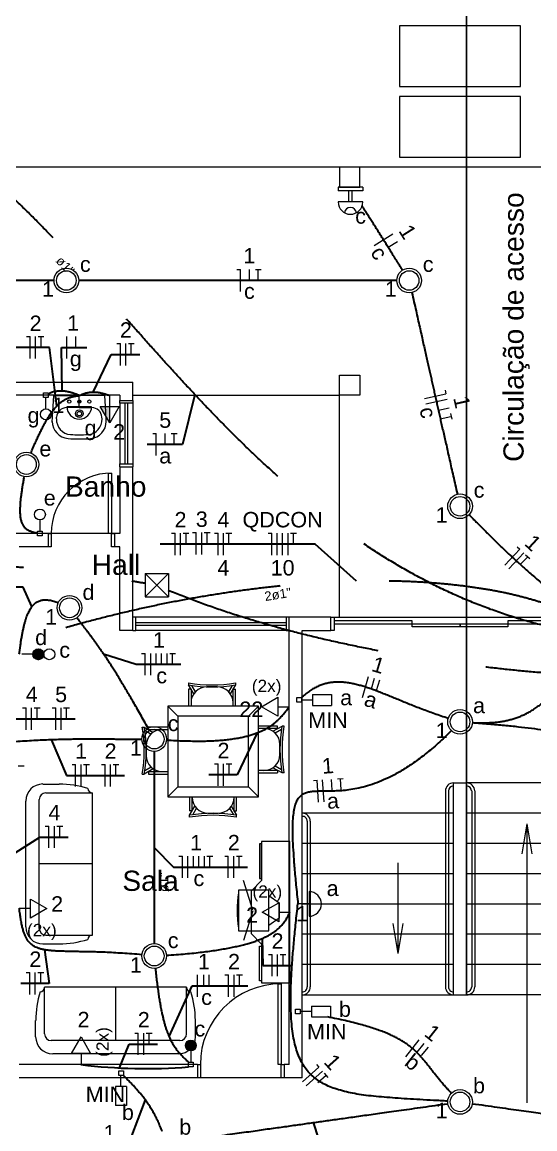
# Model space of a CAD drawing. Header units: inches. Extents: x 82 to 150, y -19 to 82.
# Drawn here: x 97.55 to 103.42, y 9.87 to 22.52 of the extents above; entities that cross this region are included whole.
import ezdxf
from ezdxf.enums import TextEntityAlignment as Align

# ---------------------------------------------------------------- set-up
doc = ezdxf.new("R2010")
doc.units = ezdxf.units.IN
doc.header["$MEASUREMENT"] = 0
doc.linetypes.add('HIDDEN', pattern=[0.375, 0.25, -0.125])
for name, color, linetype, lineweight in [('BASE', 7, 'Continuous', 5), ('EL-Condutos', 8, 'Continuous', 30), ('EL-Fios', 1, 'Continuous', 20), ('EL-Textos fios', 7, 'Continuous', 30), ('EL-Textos pontos', 5, 'Continuous', 30), ('MOVEIS', 253, 'Continuous', 20), ('P-SIMBOL', 5, 'Continuous', 20), ('TEXTO', 7, 'Continuous', 20)]:
    doc.layers.add(name, color=color, linetype=linetype, lineweight=lineweight)
doc.styles.add('Arial', font='arial.ttf')

msp = doc.modelspace()

# ---------------------------------------------------------------- hatches: boundary and pattern name
at = {"layer": 'P-SIMBOL', "linetype": 'Continuous'}
for points in [[(98.556, 18.124), (98.556, 17.936), (98.448, 18.124)], [(99.422, 10.82), (99.484, 10.82), (99.484, 10.882), (99.475, 10.882), (99.458, 10.876), (99.447, 10.87), (99.439, 10.863), (99.431, 10.853), (99.425, 10.84), (99.422, 10.827), (99.422, 10.82)], [(99.547, 10.82), (99.484, 10.82), (99.484, 10.882), (99.494, 10.882), (99.511, 10.876), (99.521, 10.87), (99.529, 10.863), (99.537, 10.853), (99.544, 10.84), (99.546, 10.827), (99.546, 10.82)], [(99.422, 10.82), (99.484, 10.82), (99.484, 10.757), (99.475, 10.758), (99.458, 10.763), (99.447, 10.769), (99.439, 10.776), (99.431, 10.787), (99.425, 10.8), (99.422, 10.813), (99.422, 10.82)], [(99.547, 10.82), (99.484, 10.82), (99.484, 10.757), (99.494, 10.758), (99.511, 10.763), (99.521, 10.769), (99.529, 10.776), (99.537, 10.787), (99.544, 10.8), (99.546, 10.813), (99.546, 10.82)]]:
    msp.add_hatch(color=256, dxfattribs=at).paths.add_polyline_path(points)

# ---------------------------------------------------------------- linework, layer by layer
at = {"layer": 'BASE'}
for p, q in [((102.639, 49.97), (102.639, 11.398)), ((102.639, 11.398), (102.639, 49.97)), ((103.943, 20.86), (92.255, 20.86)), ((92.255, 18.402), (98.82, 18.402)), ((98.82, 18.194), (98.82, 18.402)), ((98.67, 18.252), (96.536, 18.252)), ((98.67, 18.252), (98.67, 18.194)), ((98.82, 18.252), (101.185, 18.252)), ((101.185, 15.714), (101.185, 18.252)), ((98.67, 18.194), (98.82, 18.194)), ((98.67, 17.433), (98.67, 16.671)), ((98.67, 17.433), (98.82, 17.433)), ((98.82, 15.714), (98.82, 17.433)), ((97.851, 16.671), (96.536, 16.671)), ((97.851, 16.671), (97.851, 16.521)), ((98.67, 16.671), (97.851, 16.671)), ((98.67, 16.671), (98.612, 16.671)), ((98.612, 16.671), (98.612, 16.521)), ((97.851, 16.521), (97.522, 16.521)), ((98.67, 16.521), (98.612, 16.521)), ((98.67, 15.564), (98.67, 16.521)), ((98.82, 15.564), (98.82, 15.714)), ((100.609, 15.564), (100.609, 15.714)), ((101.087, 15.714), (100.609, 15.714)), ((101.087, 15.564), (101.087, 15.714)), ((101.087, 15.714), (103.695, 15.714)), ((98.82, 15.564), (98.67, 15.564)), ((100.609, 10.602), (100.609, 15.564)), ((100.759, 10.452), (100.759, 15.564)), ((100.759, 15.564), (101.087, 15.564)), ((102.489, 11.398), (102.489, 13.821)), ((102.489, 13.821), (102.639, 13.821)), ((102.639, 11.398), (102.639, 13.821)), ((104.37, 13.821), (102.639, 13.821)), ((102.397, 13.729), (102.397, 11.49)), ((102.432, 13.729), (102.432, 11.489)), ((102.697, 13.729), (102.697, 11.489)), ((102.732, 13.729), (102.732, 11.49)), ((102.489, 13.475), (100.759, 13.475)), ((104.37, 13.475), (102.639, 13.475)), ((100.816, 13.383), (100.816, 11.489)), ((100.851, 13.383), (100.851, 11.49)), ((103.327, 13.352), (103.27, 13.011)), ((103.327, 13.352), (103.385, 13.011)), ((103.327, 13.352), (103.327, 10.164)), ((102.489, 13.129), (100.759, 13.129)), ((104.37, 13.129), (102.639, 13.129)), ((101.856, 11.873), (101.856, 12.907)), ((102.489, 12.783), (100.759, 12.783)), ((104.37, 12.783), (102.639, 12.783)), ((102.489, 12.437), (100.759, 12.437)), ((104.37, 12.437), (102.639, 12.437)), ((101.856, 11.873), (101.798, 12.214)), ((101.856, 11.873), (101.914, 12.214)), ((102.489, 12.091), (100.759, 12.091)), ((104.37, 12.091), (102.639, 12.091)), ((102.489, 11.744), (100.759, 11.744)), ((104.37, 11.744), (102.639, 11.744)), ((100.759, 11.398), (102.489, 11.398)), ((102.489, 11.398), (102.639, 11.398)), ((104.37, 11.398), (102.639, 11.398)), ((99.559, 10.602), (97.522, 10.602)), ((99.559, 10.602), (99.559, 10.452)), ((100.609, 10.602), (100.551, 10.602)), ((100.551, 10.602), (100.551, 10.452)), ((99.559, 10.452), (97.522, 10.452)), ((100.551, 10.452), (99.559, 10.452)), ((100.759, 10.452), (100.551, 10.452))]:
    msp.add_line(p, q, dxfattribs=at)
at = {"layer": 'BASE', "linetype": 'Continuous'}
for p, q in [((98.67, 18.16), (98.67, 17.467)), ((98.82, 18.16), (98.82, 17.467)), ((100.574, 15.714), (98.855, 15.714)), ((100.574, 15.564), (98.855, 15.564))]:
    msp.add_line(p, q, dxfattribs=at)
at = {"layer": 'BASE'}
for points in [[(101.872, 21.783), (103.256, 21.783), (103.256, 22.475), (101.872, 22.475), (101.872, 21.783)], [(101.872, 20.975), (103.256, 20.975), (103.256, 21.667), (101.872, 21.667), (101.872, 20.975)], [(101.185, 20.86), (101.185, 20.629), (101.416, 20.629), (101.416, 20.86), (101.185, 20.86), (101.185, 20.86)], [(101.185, 18.252), (101.185, 18.483), (101.416, 18.483), (101.416, 18.252), (101.185, 18.252), (101.185, 18.252)]]:
    msp.add_lwpolyline(points, close=True, dxfattribs=at)
at = {"layer": 'BASE', "linetype": 'Continuous'}
for points in [[(98.82, 18.194), (98.82, 18.16), (98.67, 18.16), (98.67, 18.194)], [(98.67, 17.433), (98.67, 17.467), (98.82, 17.467), (98.82, 17.433)], [(97.851, 16.671), (97.886, 16.671), (97.886, 16.521), (97.851, 16.521)], [(98.612, 16.521), (98.578, 16.521), (98.578, 16.671), (98.612, 16.671)], [(98.82, 15.564), (98.855, 15.564), (98.855, 15.714), (98.82, 15.714)], [(100.609, 15.714), (100.574, 15.714), (100.574, 15.564), (100.609, 15.564)], [(101.087, 15.714), (101.122, 15.714), (101.122, 15.564), (101.087, 15.564)], [(99.559, 10.602), (99.593, 10.602), (99.593, 10.452), (99.559, 10.452)], [(100.551, 10.452), (100.516, 10.452), (100.516, 10.602), (100.551, 10.602)]]:
    msp.add_lwpolyline(points, dxfattribs=at)
for points in [[(98.728, 18.16), (98.728, 17.467), (98.762, 17.467), (98.762, 18.16), (98.728, 18.16), (98.728, 18.16)], [(98.578, 16.671), (98.543, 16.671), (98.543, 17.363), (98.578, 17.363), (98.578, 16.671), (98.578, 16.671)], [(100.574, 15.621), (98.855, 15.621), (98.855, 15.656), (100.574, 15.656), (100.574, 15.621), (100.574, 15.621)], [(101.122, 15.639), (102.016, 15.639), (102.016, 15.673), (101.122, 15.673), (101.122, 15.639), (101.122, 15.639)], [(102.016, 15.639), (102.564, 15.639), (102.564, 15.604), (102.016, 15.604), (102.016, 15.639), (102.016, 15.639)], [(102.564, 15.639), (103.112, 15.639), (103.112, 15.604), (102.564, 15.604), (102.564, 15.639), (102.564, 15.639)], [(103.112, 15.639), (103.66, 15.639), (103.66, 15.673), (103.112, 15.673), (103.112, 15.639), (103.112, 15.639)], [(100.516, 10.602), (100.482, 10.602), (100.482, 11.525), (100.516, 11.525), (100.516, 10.602), (100.516, 10.602)]]:
    msp.add_lwpolyline(points, close=True, dxfattribs=at)
for centre, radius in [((98.578, 16.671), 0.692), ((100.516, 10.602), 0.923)]:
    msp.add_arc(centre, radius, 90, 180, dxfattribs=at)
at = {"layer": 'BASE'}
for centre, radius, start, end in [((102.489, 13.729), 0.0923, 90, 180), ((102.639, 13.729), 0.0923, 0, 90), ((102.489, 13.729), 0.0577, 90, 180), ((102.639, 13.729), 0.0577, 0, 90), ((100.759, 13.383), 0.0921, 359.869, 90.1311), ((100.759, 13.383), 0.0572, 359.531, 90.4691), ((100.759, 11.49), 0.092, 269.81, 0.1895), ((100.759, 11.49), 0.0571, 269.417, 0.5833), ((102.489, 11.49), 0.092, 179.81, 270.19), ((102.489, 11.49), 0.0571, 179.417, 270.583), ((102.64, 11.49), 0.092, 269.81, 0.1895), ((102.64, 11.49), 0.0571, 269.417, 0.5833)]:
    msp.add_arc(centre, radius, start, end, dxfattribs=at)
at = {"layer": 'EL-Condutos', "linetype": 'Continuous'}
msp.add_arc((98.971, 16.547), 5.991, 262.8714, 274.6585, dxfattribs=at)
at = {"layer": 'EL-Condutos', "linetype": 'HIDDEN', "ltscale": 10}
for points in [[(103.743, 15.569), (103.384, 15.655), (103.039, 15.761), (102.706, 15.885), (102.385, 16.026), (102.075, 16.183), (101.776, 16.354), (101.488, 16.537), (101.209, 16.733), (100.939, 16.938), (100.678, 17.153), (100.425, 17.375), (100.179, 17.603), (99.94, 17.836), (99.708, 18.073), (99.481, 18.313), (99.26, 18.553), (99.043, 18.793), (98.831, 19.031), (98.622, 19.266), (98.416, 19.497), (98.213, 19.723), (98.012, 19.941), (97.812, 20.151), (97.613, 20.352), (97.414, 20.541), (97.216, 20.718), (97.016, 20.882), (96.815, 21.031), (96.612, 21.163), (96.407, 21.278)], [(91.959, 14.998), (91.964, 15.184), (92.005, 15.354), (92.08, 15.508), (92.187, 15.648), (92.325, 15.773), (92.489, 15.884), (92.68, 15.983), (92.893, 16.069), (93.127, 16.143), (93.38, 16.207), (93.65, 16.26), (93.934, 16.302), (94.23, 16.336), (94.536, 16.361), (94.849, 16.378), (95.168, 16.388), (95.49, 16.391), (95.813, 16.388), (96.135, 16.379), (96.454, 16.366), (96.767, 16.348), (97.072, 16.327), (97.367, 16.303), (97.649, 16.277), (97.917, 16.248), (98.169, 16.219), (98.401, 16.19), (98.612, 16.16), (98.8, 16.132), (98.962, 16.105)], [(104.153, 15.564), (104.046, 15.637), (103.926, 15.705), (103.794, 15.769), (103.65, 15.828), (103.494, 15.883), (103.327, 15.932), (103.149, 15.977), (102.961, 16.016), (102.763, 16.049), (102.555, 16.077), (102.337, 16.099), (102.111, 16.116), (101.876, 16.126), (101.632, 16.13), (101.381, 16.127), (101.122, 16.118), (100.855, 16.102), (100.582, 16.08), (100.303, 16.05), (100.017, 16.013), (99.725, 15.969), (99.428, 15.918), (99.126, 15.859), (98.82, 15.792), (98.509, 15.717), (98.194, 15.634), (97.875, 15.542), (97.553, 15.443), (97.228, 15.334), (96.901, 15.217)], [(99.225, 16.026), (99.542, 15.902), (99.864, 15.788), (100.192, 15.684), (100.525, 15.588), (100.861, 15.501), (101.2, 15.423), (101.542, 15.352), (101.884, 15.289), (102.228, 15.233), (102.57, 15.184), (102.912, 15.142), (103.251, 15.106), (103.588, 15.077), (103.921, 15.053), (104.249, 15.034), (104.571, 15.02), (104.888, 15.011), (105.197, 15.007), (105.498, 15.006), (105.791, 15.01), (106.074, 15.016), (106.346, 15.026), (106.607, 15.038), (106.856, 15.053), (107.092, 15.07), (107.314, 15.089), (107.522, 15.11), (107.713, 15.131), (107.889, 15.153), (108.047, 15.176)]]:
    msp.add_spline(points, degree=3, dxfattribs=at)
at = {"layer": 'EL-Condutos', "linetype": 'Continuous'}
for points in [[(101.906, 19.683), (101.885, 19.717), (101.865, 19.749), (101.845, 19.78), (101.827, 19.809), (101.809, 19.837), (101.792, 19.864), (101.776, 19.889), (101.761, 19.914), (101.746, 19.938), (101.731, 19.96), (101.717, 19.983), (101.704, 20.004), (101.69, 20.025), (101.677, 20.046), (101.664, 20.067), (101.651, 20.087), (101.638, 20.108), (101.626, 20.128), (101.613, 20.149), (101.599, 20.169), (101.586, 20.191), (101.572, 20.212), (101.558, 20.235), (101.544, 20.258), (101.529, 20.282), (101.513, 20.306), (101.497, 20.332), (101.48, 20.359), (101.462, 20.387), (101.444, 20.416)], [(97.919, 19.564), (97.747, 19.564), (97.586, 19.564), (97.434, 19.564), (97.291, 19.564), (97.156, 19.564), (97.029, 19.564), (96.909, 19.564), (96.794, 19.564), (96.685, 19.564), (96.581, 19.564), (96.48, 19.564), (96.382, 19.564), (96.286, 19.564), (96.192, 19.564), (96.099, 19.564), (96.005, 19.564), (95.911, 19.564), (95.816, 19.564), (95.718, 19.564), (95.617, 19.564), (95.512, 19.564), (95.403, 19.564), (95.289, 19.564), (95.168, 19.564), (95.041, 19.564), (94.906, 19.564), (94.764, 19.564), (94.612, 19.564), (94.45, 19.564), (94.278, 19.564)], [(101.841, 19.564), (101.669, 19.564), (101.508, 19.564), (101.356, 19.564), (101.213, 19.564), (101.078, 19.564), (100.951, 19.564), (100.831, 19.564), (100.716, 19.564), (100.607, 19.564), (100.503, 19.564), (100.402, 19.564), (100.304, 19.564), (100.208, 19.564), (100.114, 19.564), (100.021, 19.564), (99.927, 19.564), (99.833, 19.564), (99.738, 19.564), (99.64, 19.564), (99.539, 19.564), (99.434, 19.564), (99.325, 19.564), (99.211, 19.564), (99.09, 19.564), (98.963, 19.564), (98.829, 19.564), (98.686, 19.564), (98.534, 19.564), (98.372, 19.564), (98.2, 19.564)], [(102.013, 19.427), (102.037, 19.319), (102.06, 19.218), (102.081, 19.122), (102.102, 19.032), (102.121, 18.947), (102.139, 18.867), (102.156, 18.79), (102.173, 18.718), (102.188, 18.648), (102.203, 18.582), (102.218, 18.517), (102.232, 18.455), (102.246, 18.393), (102.259, 18.333), (102.273, 18.273), (102.286, 18.213), (102.3, 18.153), (102.314, 18.092), (102.328, 18.029), (102.342, 17.965), (102.357, 17.898), (102.373, 17.829), (102.39, 17.756), (102.407, 17.68), (102.425, 17.599), (102.444, 17.514), (102.464, 17.424), (102.486, 17.329), (102.509, 17.227), (102.533, 17.12)], [(97.655, 17.593), (97.678, 17.648), (97.701, 17.701), (97.723, 17.75), (97.745, 17.796), (97.765, 17.839), (97.786, 17.88), (97.806, 17.917), (97.825, 17.952), (97.844, 17.984), (97.863, 18.014), (97.881, 18.041), (97.899, 18.066), (97.917, 18.089), (97.934, 18.11), (97.951, 18.128), (97.968, 18.145), (97.985, 18.161), (98.002, 18.174), (98.019, 18.187), (98.036, 18.197), (98.052, 18.207), (98.069, 18.215), (98.086, 18.222), (98.103, 18.228), (98.12, 18.233), (98.137, 18.238), (98.154, 18.241), (98.172, 18.245), (98.19, 18.247), (98.208, 18.25)], [(98.208, 18.25), (98.194, 18.255), (98.18, 18.261), (98.166, 18.266), (98.153, 18.27), (98.14, 18.275), (98.127, 18.279), (98.114, 18.282), (98.101, 18.286), (98.088, 18.289), (98.076, 18.292), (98.064, 18.294), (98.052, 18.296), (98.04, 18.298), (98.028, 18.299), (98.016, 18.3), (98.005, 18.3), (97.993, 18.3), (97.982, 18.3), (97.971, 18.3), (97.96, 18.299), (97.949, 18.297), (97.938, 18.295), (97.927, 18.293), (97.916, 18.291), (97.905, 18.288), (97.895, 18.284), (97.884, 18.281), (97.874, 18.276), (97.863, 18.272), (97.853, 18.267)], [(98.208, 18.25), (98.219, 18.255), (98.231, 18.259), (98.242, 18.264), (98.253, 18.268), (98.263, 18.271), (98.274, 18.275), (98.284, 18.278), (98.295, 18.28), (98.305, 18.283), (98.315, 18.284), (98.325, 18.286), (98.335, 18.287), (98.345, 18.288), (98.356, 18.289), (98.366, 18.289), (98.377, 18.289), (98.387, 18.289), (98.398, 18.288), (98.409, 18.287), (98.421, 18.286), (98.432, 18.284), (98.444, 18.282), (98.457, 18.279), (98.47, 18.276), (98.483, 18.273), (98.497, 18.27), (98.511, 18.266), (98.525, 18.261), (98.54, 18.257), (98.556, 18.252)], [(97.576, 17.322), (97.567, 17.269), (97.558, 17.219), (97.551, 17.172), (97.545, 17.127), (97.539, 17.086), (97.535, 17.048), (97.532, 17.012), (97.53, 16.979), (97.529, 16.948), (97.529, 16.919), (97.53, 16.893), (97.532, 16.869), (97.535, 16.847), (97.54, 16.827), (97.545, 16.809), (97.551, 16.792), (97.558, 16.777), (97.565, 16.763), (97.574, 16.751), (97.584, 16.74), (97.595, 16.73), (97.606, 16.722), (97.619, 16.714), (97.632, 16.707), (97.647, 16.701), (97.662, 16.695), (97.678, 16.69), (97.695, 16.685), (97.713, 16.681), (97.731, 16.677)], [(102.666, 16.886), (102.705, 16.848), (102.741, 16.812), (102.775, 16.778), (102.808, 16.746), (102.839, 16.715), (102.868, 16.685), (102.897, 16.657), (102.926, 16.628), (102.954, 16.6), (102.982, 16.572), (103.011, 16.543), (103.041, 16.514), (103.073, 16.484), (103.106, 16.452), (103.141, 16.42), (103.179, 16.385), (103.219, 16.349), (103.262, 16.31), (103.309, 16.268), (103.359, 16.224), (103.414, 16.177), (103.473, 16.126), (103.538, 16.072), (103.607, 16.013), (103.682, 15.951), (103.763, 15.883), (103.85, 15.811), (103.944, 15.734), (104.045, 15.652), (104.153, 15.564)], [(97.522, 15.292), (97.529, 15.348), (97.536, 15.4), (97.543, 15.449), (97.551, 15.496), (97.559, 15.539), (97.568, 15.581), (97.577, 15.619), (97.586, 15.655), (97.596, 15.688), (97.606, 15.719), (97.617, 15.748), (97.629, 15.774), (97.641, 15.797), (97.654, 15.819), (97.667, 15.838), (97.682, 15.854), (97.696, 15.869), (97.712, 15.882), (97.728, 15.892), (97.746, 15.9), (97.764, 15.907), (97.782, 15.911), (97.802, 15.914), (97.823, 15.914), (97.844, 15.913), (97.867, 15.91), (97.89, 15.906), (97.915, 15.899), (97.941, 15.891), (97.967, 15.882)], [(98.997, 14.446), (98.951, 14.528), (98.907, 14.605), (98.865, 14.678), (98.825, 14.747), (98.787, 14.812), (98.751, 14.873), (98.716, 14.932), (98.683, 14.986), (98.651, 15.038), (98.621, 15.087), (98.592, 15.133), (98.564, 15.177), (98.538, 15.218), (98.512, 15.257), (98.488, 15.293), (98.464, 15.328), (98.441, 15.361), (98.419, 15.393), (98.398, 15.423), (98.377, 15.452), (98.357, 15.48), (98.337, 15.506), (98.317, 15.533), (98.298, 15.558), (98.278, 15.584), (98.259, 15.609), (98.24, 15.634), (98.22, 15.659), (98.201, 15.684), (98.181, 15.71)], [(102.706, 14.51), (102.765, 14.508), (102.822, 14.508), (102.877, 14.509), (102.93, 14.512), (102.981, 14.516), (103.031, 14.523), (103.079, 14.531), (103.126, 14.542), (103.172, 14.554), (103.217, 14.569), (103.261, 14.586), (103.304, 14.605), (103.347, 14.627), (103.389, 14.651), (103.43, 14.679), (103.472, 14.708), (103.513, 14.741), (103.554, 14.776), (103.595, 14.815), (103.636, 14.857), (103.678, 14.902), (103.72, 14.95), (103.763, 15.001), (103.806, 15.056), (103.851, 15.114), (103.896, 15.177), (103.942, 15.242), (103.99, 15.312), (104.039, 15.385), (104.089, 15.463)], [(102.428, 14.559), (102.349, 14.585), (102.272, 14.611), (102.198, 14.638), (102.126, 14.665), (102.055, 14.692), (101.987, 14.719), (101.921, 14.746), (101.857, 14.773), (101.795, 14.798), (101.734, 14.823), (101.675, 14.847), (101.617, 14.869), (101.561, 14.89), (101.506, 14.909), (101.453, 14.926), (101.401, 14.94), (101.349, 14.953), (101.299, 14.962), (101.25, 14.969), (101.202, 14.973), (101.154, 14.973), (101.107, 14.97), (101.061, 14.964), (101.016, 14.953), (100.97, 14.938), (100.925, 14.919), (100.881, 14.895), (100.836, 14.866), (100.792, 14.833), (100.748, 14.794)], [(99.208, 14.312), (99.311, 14.306), (99.409, 14.302), (99.502, 14.3), (99.589, 14.299), (99.671, 14.301), (99.748, 14.304), (99.82, 14.309), (99.888, 14.315), (99.951, 14.323), (100.01, 14.332), (100.065, 14.342), (100.116, 14.354), (100.164, 14.367), (100.208, 14.381), (100.249, 14.396), (100.287, 14.412), (100.322, 14.429), (100.355, 14.446), (100.385, 14.465), (100.413, 14.484), (100.438, 14.503), (100.462, 14.523), (100.484, 14.544), (100.505, 14.565), (100.524, 14.586), (100.543, 14.607), (100.56, 14.628), (100.577, 14.65), (100.593, 14.671), (100.609, 14.692)], [(102.702, 14.51), (102.892, 14.495), (103.069, 14.48), (103.231, 14.464), (103.381, 14.446), (103.519, 14.427), (103.644, 14.406), (103.759, 14.383), (103.862, 14.358), (103.955, 14.33), (104.038, 14.3), (104.112, 14.266), (104.176, 14.229), (104.233, 14.189), (104.282, 14.145), (104.323, 14.097), (104.358, 14.045), (104.386, 13.988), (104.409, 13.926), (104.427, 13.86), (104.439, 13.788), (104.448, 13.711), (104.453, 13.629), (104.454, 13.54), (104.453, 13.445), (104.45, 13.344), (104.445, 13.236), (104.439, 13.121), (104.433, 12.999), (104.426, 12.87), (104.419, 12.733)], [(95.909, 14.125), (96.08, 14.149), (96.245, 14.171), (96.403, 14.191), (96.554, 14.209), (96.699, 14.226), (96.839, 14.241), (96.972, 14.255), (97.1, 14.267), (97.223, 14.277), (97.34, 14.286), (97.453, 14.294), (97.56, 14.301), (97.663, 14.307), (97.762, 14.312), (97.857, 14.316), (97.948, 14.319), (98.035, 14.321), (98.118, 14.323), (98.199, 14.324), (98.276, 14.325), (98.35, 14.325), (98.422, 14.325), (98.491, 14.324), (98.558, 14.324), (98.623, 14.323), (98.686, 14.322), (98.747, 14.322), (98.807, 14.321), (98.866, 14.321), (98.923, 14.321)], [(102.463, 14.416), (102.313, 14.274), (102.17, 14.153), (102.033, 14.051), (101.904, 13.967), (101.782, 13.899), (101.666, 13.846), (101.557, 13.804), (101.455, 13.774), (101.359, 13.753), (101.27, 13.739), (101.187, 13.731), (101.11, 13.728), (101.039, 13.727), (100.975, 13.726), (100.917, 13.724), (100.864, 13.72), (100.818, 13.712), (100.777, 13.697), (100.742, 13.675), (100.712, 13.643), (100.688, 13.601), (100.67, 13.545), (100.657, 13.475), (100.649, 13.389), (100.646, 13.285), (100.649, 13.162), (100.657, 13.017), (100.669, 12.849), (100.687, 12.657), (100.709, 12.438)], [(99.065, 14.18), (99.065, 14.078), (99.065, 13.982), (99.065, 13.891), (99.065, 13.806), (99.065, 13.725), (99.065, 13.649), (99.065, 13.576), (99.065, 13.507), (99.065, 13.441), (99.065, 13.377), (99.065, 13.316), (99.065, 13.256), (99.065, 13.198), (99.065, 13.14), (99.065, 13.083), (99.065, 13.026), (99.065, 12.968), (99.065, 12.91), (99.065, 12.85), (99.065, 12.789), (99.065, 12.725), (99.065, 12.659), (99.065, 12.59), (99.065, 12.517), (99.065, 12.441), (99.065, 12.36), (99.065, 12.275), (99.065, 12.184), (99.065, 12.088), (99.065, 11.986)], [(102.423, 10.184), (102.259, 10.193), (102.105, 10.201), (101.96, 10.21), (101.823, 10.219), (101.695, 10.229), (101.575, 10.24), (101.463, 10.254), (101.359, 10.27), (101.263, 10.29), (101.174, 10.314), (101.093, 10.341), (101.019, 10.374), (100.952, 10.412), (100.892, 10.457), (100.839, 10.507), (100.792, 10.565), (100.751, 10.631), (100.717, 10.705), (100.688, 10.788), (100.665, 10.88), (100.648, 10.982), (100.636, 11.094), (100.629, 11.218), (100.627, 11.353), (100.629, 11.5), (100.637, 11.66), (100.649, 11.833), (100.665, 12.02), (100.685, 12.222), (100.709, 12.438)], [(98.925, 11.857), (98.81, 11.867), (98.701, 11.874), (98.599, 11.88), (98.503, 11.885), (98.414, 11.888), (98.33, 11.891), (98.252, 11.892), (98.18, 11.893), (98.113, 11.895), (98.05, 11.896), (97.993, 11.898), (97.94, 11.9), (97.892, 11.903), (97.848, 11.908), (97.807, 11.914), (97.77, 11.922), (97.737, 11.933), (97.707, 11.945), (97.681, 11.961), (97.656, 11.979), (97.635, 12), (97.616, 12.025), (97.599, 12.054), (97.584, 12.087), (97.571, 12.124), (97.559, 12.166), (97.548, 12.212), (97.539, 12.264), (97.53, 12.322), (97.522, 12.385)], [(99.205, 11.851), (99.316, 11.859), (99.421, 11.868), (99.52, 11.877), (99.613, 11.888), (99.7, 11.899), (99.781, 11.91), (99.858, 11.923), (99.929, 11.936), (99.995, 11.95), (100.057, 11.964), (100.114, 11.979), (100.167, 11.994), (100.216, 12.01), (100.26, 12.027), (100.302, 12.044), (100.339, 12.061), (100.374, 12.079), (100.405, 12.098), (100.434, 12.117), (100.46, 12.136), (100.483, 12.155), (100.504, 12.175), (100.524, 12.195), (100.541, 12.216), (100.556, 12.236), (100.571, 12.257), (100.584, 12.278), (100.596, 12.3), (100.607, 12.321), (100.617, 12.343)], [(99.079, 11.701), (99.087, 11.624), (99.095, 11.551), (99.104, 11.483), (99.113, 11.419), (99.122, 11.358), (99.132, 11.302), (99.141, 11.249), (99.151, 11.199), (99.162, 11.153), (99.172, 11.109), (99.183, 11.069), (99.194, 11.031), (99.206, 10.996), (99.218, 10.964), (99.23, 10.933), (99.243, 10.905), (99.255, 10.878), (99.269, 10.854), (99.282, 10.831), (99.296, 10.809), (99.311, 10.788), (99.325, 10.768), (99.34, 10.75), (99.356, 10.732), (99.372, 10.714), (99.388, 10.697), (99.405, 10.68), (99.422, 10.663), (99.44, 10.646), (99.458, 10.628)], [(102.464, 10.275), (102.423, 10.319), (102.385, 10.361), (102.35, 10.402), (102.317, 10.442), (102.287, 10.48), (102.258, 10.517), (102.23, 10.552), (102.203, 10.587), (102.176, 10.62), (102.15, 10.652), (102.123, 10.683), (102.096, 10.713), (102.068, 10.742), (102.038, 10.77), (102.006, 10.797), (101.972, 10.824), (101.935, 10.85), (101.896, 10.875), (101.853, 10.9), (101.806, 10.924), (101.755, 10.947), (101.7, 10.971), (101.64, 10.993), (101.574, 11.016), (101.503, 11.038), (101.425, 11.06), (101.342, 11.082), (101.251, 11.104), (101.153, 11.125), (101.047, 11.147)], [(99.157, 9.836), (99.145, 9.866), (99.133, 9.895), (99.121, 9.923), (99.109, 9.95), (99.097, 9.976), (99.084, 10.002), (99.071, 10.026), (99.058, 10.05), (99.045, 10.074), (99.031, 10.096), (99.017, 10.119), (99.003, 10.14), (98.989, 10.161), (98.975, 10.182), (98.96, 10.202), (98.945, 10.222), (98.93, 10.241), (98.915, 10.26), (98.899, 10.279), (98.883, 10.297), (98.867, 10.316), (98.851, 10.334), (98.835, 10.352), (98.818, 10.37), (98.801, 10.388), (98.783, 10.406), (98.766, 10.424), (98.748, 10.442), (98.73, 10.46), (98.712, 10.478)], [(99.344, 9.722), (99.489, 9.743), (99.625, 9.762), (99.753, 9.78), (99.874, 9.797), (99.988, 9.813), (100.095, 9.828), (100.197, 9.842), (100.294, 9.856), (100.386, 9.869), (100.475, 9.881), (100.56, 9.893), (100.643, 9.905), (100.724, 9.916), (100.804, 9.928), (100.884, 9.939), (100.963, 9.95), (101.043, 9.961), (101.124, 9.973), (101.207, 9.984), (101.292, 9.996), (101.381, 10.009), (101.474, 10.022), (101.57, 10.035), (101.672, 10.05), (101.779, 10.065), (101.893, 10.081), (102.014, 10.098), (102.142, 10.116), (102.278, 10.135), (102.423, 10.155)], [(102.706, 10.155), (102.851, 10.135), (102.987, 10.116), (103.115, 10.098), (103.235, 10.081), (103.349, 10.065), (103.456, 10.05), (103.558, 10.035), (103.655, 10.022), (103.747, 10.009), (103.836, 9.996), (103.921, 9.984), (104.005, 9.973), (104.086, 9.961), (104.166, 9.95), (104.245, 9.939), (104.324, 9.928), (104.404, 9.916), (104.485, 9.905), (104.568, 9.893), (104.654, 9.881), (104.742, 9.869), (104.835, 9.856), (104.932, 9.842), (105.033, 9.828), (105.141, 9.813), (105.254, 9.797), (105.375, 9.78), (105.503, 9.762), (105.639, 9.743), (105.784, 9.722)]]:
    msp.add_spline(points, degree=3, dxfattribs=at)
at = {"layer": 'EL-Fios', "color": 5}
for p, q in [((101.582, 19.963), (101.793, 20.096)), ((101.742, 19.944), (101.848, 20.01)), ((100.01, 19.689), (100.052, 19.689)), ((100.052, 19.439), (100.052, 19.689)), ((100.154, 19.564), (100.154, 19.689)), ((100.222, 19.689), (100.289, 19.689)), ((100.256, 19.564), (100.256, 19.689)), ((97.604, 18.922), (97.646, 18.922)), ((97.646, 18.672), (97.646, 18.922)), ((97.708, 18.672), (97.708, 18.922)), ((97.737, 18.922), (97.804, 18.922)), ((97.771, 18.797), (97.771, 18.922)), ((98.066, 18.674), (98.066, 18.924)), ((98.168, 18.799), (98.168, 18.924)), ((98.637, 18.844), (98.678, 18.844)), ((98.678, 18.594), (98.678, 18.844)), ((98.741, 18.594), (98.741, 18.844)), ((98.77, 18.844), (98.837, 18.844)), ((98.803, 18.719), (98.803, 18.844)), ((102.158, 18.215), (102.402, 18.27)), ((102.392, 18.311), (102.402, 18.27)), ((102.172, 18.154), (102.415, 18.209)), ((102.316, 18.082), (102.438, 18.11)), ((102.338, 17.983), (102.46, 18.011)), ((102.453, 18.043), (102.468, 17.978)), ((99.048, 17.815), (99.089, 17.815)), ((99.089, 17.565), (99.089, 17.815)), ((99.191, 17.69), (99.191, 17.815)), ((99.26, 17.815), (99.326, 17.815)), ((99.293, 17.69), (99.293, 17.815)), ((99.262, 16.676), (99.304, 16.676)), ((99.304, 16.426), (99.304, 16.676)), ((99.366, 16.426), (99.366, 16.676)), ((99.396, 16.676), (99.462, 16.676)), ((99.429, 16.551), (99.429, 16.676)), ((99.505, 16.682), (99.546, 16.682)), ((99.546, 16.432), (99.546, 16.682)), ((99.609, 16.432), (99.609, 16.682)), ((99.638, 16.682), (99.705, 16.682)), ((99.671, 16.557), (99.671, 16.682)), ((99.753, 16.676), (99.795, 16.676)), ((99.795, 16.426), (99.795, 16.676)), ((99.857, 16.426), (99.857, 16.676)), ((99.886, 16.676), (99.953, 16.676)), ((99.92, 16.551), (99.92, 16.676)), ((100.367, 16.676), (100.409, 16.676)), ((100.409, 16.426), (100.409, 16.676)), ((100.471, 16.426), (100.471, 16.676)), ((100.534, 16.426), (100.534, 16.676)), ((100.596, 16.426), (100.596, 16.676)), ((100.625, 16.676), (100.692, 16.676)), ((100.659, 16.551), (100.659, 16.676)), ((103.076, 16.309), (103.246, 16.492)), ((103.122, 16.267), (103.292, 16.45)), ((103.216, 16.521), (103.246, 16.492)), ((103.253, 16.316), (103.338, 16.407)), ((103.314, 16.43), (103.362, 16.385)), ((98.921, 15.302), (98.963, 15.302)), ((98.963, 15.052), (98.963, 15.302)), ((99.025, 15.052), (99.025, 15.302)), ((99.088, 15.177), (99.088, 15.302)), ((99.15, 15.177), (99.15, 15.302)), ((99.213, 15.177), (99.213, 15.302)), ((99.242, 15.302), (99.308, 15.302)), ((99.275, 15.177), (99.275, 15.302)), ((101.446, 14.797), (101.518, 15.037)), ((101.549, 14.897), (101.585, 15.017)), ((101.609, 14.879), (101.645, 14.999)), ((97.559, 14.679), (97.601, 14.679)), ((97.601, 14.429), (97.601, 14.679)), ((97.663, 14.429), (97.663, 14.679)), ((97.693, 14.679), (97.759, 14.679)), ((97.726, 14.554), (97.726, 14.679)), ((97.896, 14.679), (97.938, 14.679)), ((97.938, 14.429), (97.938, 14.679)), ((98, 14.429), (98, 14.679)), ((98.029, 14.679), (98.096, 14.679)), ((98.063, 14.554), (98.063, 14.679)), ((97.509, 14.015), (97.576, 14.016)), ((98.125, 14.031), (98.166, 14.031)), ((98.166, 13.781), (98.166, 14.031)), ((98.229, 13.781), (98.229, 14.031)), ((98.258, 14.031), (98.325, 14.031)), ((98.291, 13.906), (98.291, 14.031)), ((98.461, 14.031), (98.503, 14.031)), ((98.503, 13.781), (98.503, 14.031)), ((98.566, 13.781), (98.566, 14.031)), ((98.595, 14.031), (98.661, 14.031)), ((98.628, 13.906), (98.628, 14.031)), ((99.754, 14.039), (99.796, 14.039)), ((99.796, 13.789), (99.796, 14.039)), ((99.858, 13.789), (99.858, 14.039)), ((99.887, 14.039), (99.954, 14.039)), ((99.921, 13.914), (99.921, 14.039)), ((100.887, 13.848), (100.929, 13.851)), ((100.946, 13.601), (100.929, 13.851)), ((101.008, 13.606), (100.991, 13.855)), ((101.101, 13.737), (101.093, 13.862)), ((101.161, 13.867), (101.228, 13.871)), ((101.203, 13.744), (101.195, 13.869)), ((97.819, 13.328), (97.861, 13.328)), ((97.861, 13.078), (97.861, 13.328)), ((97.923, 13.078), (97.923, 13.328)), ((97.952, 13.328), (98.019, 13.328)), ((97.986, 13.203), (97.986, 13.328)), ((99.347, 12.985), (99.389, 12.985)), ((99.389, 12.735), (99.389, 12.985)), ((99.451, 12.735), (99.451, 12.985)), ((99.514, 12.86), (99.514, 12.985)), ((99.576, 12.86), (99.576, 12.985)), ((99.639, 12.86), (99.639, 12.985)), ((99.668, 12.985), (99.735, 12.985)), ((99.701, 12.86), (99.701, 12.985)), ((99.872, 12.985), (99.913, 12.985)), ((99.913, 12.735), (99.913, 12.985)), ((99.976, 12.735), (99.976, 12.985)), ((100.005, 12.985), (100.072, 12.985)), ((100.038, 12.86), (100.038, 12.985)), ((100.372, 11.861), (100.414, 11.861)), ((100.414, 11.611), (100.414, 11.861)), ((100.476, 11.611), (100.476, 11.861)), ((100.505, 11.861), (100.572, 11.861)), ((100.539, 11.736), (100.539, 11.861)), ((97.601, 11.654), (97.643, 11.654)), ((97.643, 11.404), (97.643, 11.654)), ((97.705, 11.404), (97.705, 11.654)), ((97.734, 11.654), (97.801, 11.654)), ((97.768, 11.529), (97.768, 11.654)), ((99.562, 11.376), (99.562, 11.626)), ((99.633, 11.501), (99.633, 11.626)), ((99.695, 11.501), (99.695, 11.626)), ((99.874, 11.626), (99.915, 11.626)), ((99.915, 11.376), (99.915, 11.626)), ((99.978, 11.376), (99.978, 11.626)), ((100.007, 11.626), (100.074, 11.626)), ((100.04, 11.501), (100.04, 11.626)), ((98.842, 10.962), (98.883, 10.962)), ((98.883, 10.712), (98.883, 10.962)), ((98.946, 10.712), (98.946, 10.962)), ((98.975, 10.962), (99.042, 10.962)), ((99.008, 10.837), (99.008, 10.962)), ((101.942, 10.689), (102.097, 10.885)), ((102.075, 10.743), (102.152, 10.841)), ((102.124, 10.704), (102.201, 10.802)), ((100.762, 10.406), (100.948, 10.573)), ((100.803, 10.36), (100.989, 10.527)), ((100.92, 10.604), (100.948, 10.573)), ((101.009, 10.505), (101.053, 10.455)), ((100.938, 10.397), (101.031, 10.48))]:
    msp.add_line(p, q, dxfattribs=at)
at = {"layer": 'EL-Textos fios'}
for p, q in [((97.866, 18.797), (97.205, 18.797)), ((97.951, 18.128), (97.866, 18.797)), ((98.014, 18.3), (98.004, 18.799)), ((98.004, 18.799), (98.293, 18.799)), ((98.366, 18.289), (98.574, 18.719)), ((98.574, 18.719), (98.899, 18.719)), ((99.531, 18.26), (99.389, 17.69)), ((99.389, 17.69), (98.985, 17.69)), ((100.905, 16.551), (99.133, 16.551)), ((101.381, 16.127), (100.905, 16.551)), ((97.565, 16.06), (97.089, 16.06)), ((97.666, 15.836), (97.565, 16.06)), ((98.485, 15.298), (98.858, 15.177)), ((98.858, 15.177), (99.371, 15.177)), ((96.486, 14.554), (98.159, 14.554)), ((97.886, 14.317), (98.062, 13.906)), ((100.244, 14.394), (100.016, 13.914)), ((98.062, 13.906), (98.724, 13.906)), ((100.016, 13.914), (99.691, 13.914)), ((97.433, 12.995), (97.757, 13.203)), ((97.757, 13.203), (98.082, 13.203)), ((99.065, 13.083), (99.285, 12.86)), ((99.285, 12.86), (100.134, 12.86)), ((100.299, 12.043), (100.309, 11.736)), ((97.809, 11.914), (97.864, 11.529)), ((100.309, 11.736), (100.634, 11.736)), ((97.864, 11.529), (97.539, 11.529)), ((99.235, 10.921), (99.5, 11.501)), ((99.5, 11.501), (100.136, 11.501)), ((98.669, 10.564), (98.779, 10.837)), ((98.779, 10.837), (99.104, 10.837)), ((98.962, 10.199), (98.709, 9.539)), ((100.884, 9.939), (101.032, 9.483))]:
    msp.add_line(p, q, dxfattribs=at)
at = {"layer": 'MOVEIS'}
for p, q in [((97.906, 18.065), (97.915, 18.244)), ((97.92, 18.25), (98.208, 18.25)), ((98.495, 18.25), (98.208, 18.25)), ((98.51, 18.065), (98.501, 18.244)), ((98.208, 18.111), (98.064, 18.111)), ((98.196, 18.18), (98.22, 18.18)), ((98.208, 18.192), (98.208, 18.169)), ((98.208, 18.111), (98.352, 18.111)), ((97.899, 17.944), (97.906, 18.065)), ((97.948, 17.984), (97.948, 18.002)), ((98.468, 17.984), (98.467, 18.002)), ((98.517, 17.944), (98.51, 18.065)), ((97.899, 17.954), (97.899, 17.944)), ((99.458, 14.964), (99.458, 14.941)), ((99.518, 14.838), (99.458, 14.941)), ((99.537, 14.862), (99.494, 14.936)), ((99.958, 14.936), (99.916, 14.862)), ((99.995, 14.941), (99.935, 14.838)), ((99.995, 14.964), (99.995, 14.941)), ((99.458, 14.892), (99.458, 14.699)), ((99.487, 14.892), (99.458, 14.892)), ((99.487, 14.892), (99.487, 14.699)), ((99.784, 14.919), (99.669, 14.919)), ((99.966, 14.892), (99.966, 14.699)), ((99.966, 14.892), (99.995, 14.892)), ((99.995, 14.699), (99.995, 14.892)), ((99.221, 14.699), (99.336, 14.584)), ((100.144, 14.584), (100.259, 14.699)), ((98.928, 14.459), (98.951, 14.459)), ((98.951, 14.459), (99.054, 14.399)), ((98.957, 14.423), (99.031, 14.38)), ((99.221, 14.459), (99, 14.459)), ((99, 14.43), (99, 14.459)), ((99, 14.43), (99.221, 14.43)), ((100.477, 14.471), (100.259, 14.471)), ((100.477, 14.443), (100.259, 14.443)), ((100.423, 14.412), (100.527, 14.471)), ((100.447, 14.392), (100.521, 14.435)), ((100.477, 14.443), (100.477, 14.471)), ((100.55, 14.471), (100.527, 14.471)), ((98.974, 14.248), (98.974, 14.134)), ((100.504, 14.146), (100.504, 14.26)), ((98.928, 13.922), (98.951, 13.922)), ((99.054, 13.982), (98.951, 13.922)), ((99.031, 14.001), (98.957, 13.959)), ((99, 13.951), (99.221, 13.951)), ((99, 13.951), (99, 13.922)), ((99, 13.922), (99.221, 13.922)), ((100.477, 13.963), (100.259, 13.963)), ((100.259, 13.935), (100.477, 13.935)), ((100.527, 13.935), (100.423, 13.994)), ((100.521, 13.971), (100.447, 14.014)), ((100.477, 13.963), (100.477, 13.935)), ((100.55, 13.935), (100.527, 13.935)), ((97.791, 13.808), (97.977, 13.808)), ((97.825, 13.707), (98.358, 13.707)), ((98.358, 12.083), (98.358, 13.707)), ((99.336, 13.776), (99.221, 13.661)), ((100.144, 13.776), (100.259, 13.661)), ((97.596, 12.176), (97.596, 13.614)), ((97.749, 12.159), (97.749, 13.631)), ((99.47, 13.661), (99.47, 13.502)), ((99.47, 13.452), (99.53, 13.556)), ((99.499, 13.502), (99.499, 13.661)), ((99.947, 13.556), (100.007, 13.452)), ((99.979, 13.502), (99.979, 13.661)), ((100.007, 13.502), (100.007, 13.661)), ((99.499, 13.502), (99.47, 13.502)), ((99.47, 13.429), (99.47, 13.452)), ((99.507, 13.458), (99.549, 13.532)), ((99.682, 13.475), (99.796, 13.475)), ((99.928, 13.532), (99.971, 13.458)), ((99.979, 13.502), (100.007, 13.502)), ((100.007, 13.429), (100.007, 13.452)), ((100.294, 13.126), (100.27, 13.126)), ((100.27, 13.126), (100.27, 12.73)), ((100.294, 13.15), (100.294, 12.706)), ((100.617, 13.15), (100.294, 13.15)), ((100.294, 12.73), (100.294, 13.126)), ((100.617, 11.535), (100.617, 13.15)), ((98.358, 12.895), (97.749, 12.895)), ((100.194, 12.366), (100.085, 12.706)), ((100.294, 12.706), (100.173, 12.585)), ((100.27, 12.73), (100.294, 12.73)), ((100.173, 12.585), (100.173, 12.101)), ((100.194, 12.36), (100.085, 12.019)), ((97.825, 12.083), (98.358, 12.083)), ((100.173, 12.101), (100.294, 11.979)), ((97.791, 11.982), (97.977, 11.982)), ((100.27, 11.559), (100.27, 11.955)), ((100.27, 11.955), (100.294, 11.955)), ((100.294, 11.979), (100.294, 11.535)), ((100.294, 11.955), (100.294, 11.559)), ((100.294, 11.559), (100.27, 11.559)), ((100.294, 11.535), (100.617, 11.535)), ((97.811, 10.952), (97.811, 11.485)), ((99.435, 11.485), (97.811, 11.485)), ((98.623, 11.485), (98.623, 10.876)), ((99.435, 10.952), (99.435, 11.485)), ((97.709, 10.919), (97.709, 11.105)), ((99.536, 10.919), (99.536, 11.105)), ((99.359, 10.876), (97.887, 10.876)), ((99.342, 10.724), (97.904, 10.724))]:
    msp.add_line(p, q, dxfattribs=at)
for points in [[(99.221, 14.699), (99.221, 13.661), (100.259, 13.661), (100.259, 14.699), (99.221, 14.699), (99.221, 14.699)], [(99.336, 14.584), (99.336, 13.776), (100.144, 13.776), (100.144, 14.584), (99.336, 14.584), (99.336, 14.584)], [(100.377, 12.132), (100.377, 12.594), (100.031, 12.594), (100.031, 12.132), (100.377, 12.132), (100.377, 12.132)]]:
    msp.add_lwpolyline(points, close=True, dxfattribs=at)
msp.add_lwpolyline([(100.377, 12.536), (100.493, 12.449), (100.493, 12.276), (100.377, 12.19)], dxfattribs=at)
for centre, radius in [((98.093, 18.18), 0.0185), ((98.208, 18.18), 0.0185), ((98.323, 18.18), 0.0185), ((98.208, 18.042), 0.0433), ((98.208, 18.042), 0.026)]:
    msp.add_circle(centre, radius, dxfattribs=at)
for centre, radius, start, end in [((97.92, 18.244), 0.00577, 90, 177.058), ((98.495, 18.244), 0.00577, 2.9418, 90), ((98.064, 17.996), 0.115, 90, 177.058), ((98.352, 17.996), 0.115, 2.9418, 90), ((98.12, 17.975), 0.173, 177.058, 266.284), ((98.296, 17.975), 0.173, 273.716, 2.9418), ((98.095, 17.954), 0.196, 180, 265.302), ((98.32, 17.954), 0.196, 274.698, 0), ((98.208, 19.323), 1.57, 265.302, 270), ((98.208, 19.323), 1.523, 266.284, 270), ((98.208, 19.323), 1.523, 270, 273.716), ((98.208, 19.323), 1.57, 270, 274.698), ((99.726, 16.529), 1.588, 260.271, 279.729), ((99.726, 16.506), 1.588, 260.271, 279.729), ((99.669, 14.736), 0.183, 90, 180), ((99.784, 14.736), 0.183, 0, 90), ((97.363, 14.191), 1.588, 350.271, 9.729), ((97.386, 14.191), 1.588, 350.271, 9.729), ((99.156, 14.248), 0.183, 90, 180), ((100.321, 14.26), 0.183, 0, 90), ((102.092, 14.203), 1.588, 170.271, 189.729), ((102.115, 14.203), 1.588, 170.271, 189.729), ((99.156, 14.134), 0.183, 180, 270), ((100.321, 14.146), 0.183, 270, 0), ((97.791, 13.614), 0.195, 90, 180), ((97.974, 12.689), 1.119, 72.6816, 89.8278), ((97.825, 13.631), 0.0761, 90, 180), ((98.358, 13.758), 0.0507, 180, 269.997), ((99.682, 13.658), 0.183, 180, 270), ((99.796, 13.658), 0.183, 270, 0), ((99.739, 11.887), 1.588, 80.271, 99.729), ((99.739, 11.864), 1.588, 80.271, 99.729), ((101.223, 12.363), 1.209, 170.383, 189.617), ((97.791, 12.176), 0.195, 180, 270), ((97.825, 12.159), 0.0761, 180, 270), ((97.974, 13.101), 1.119, 270.172, 287.318), ((98.358, 12.032), 0.0507, 90.003, 180), ((98.829, 11.101), 1.119, 162.682, 179.828), ((97.76, 11.485), 0.0507, 270, 359.997), ((99.486, 11.485), 0.0507, 180.003, 270), ((98.417, 11.101), 1.119, 0.1723, 17.3183), ((97.904, 10.919), 0.195, 180, 270), ((97.887, 10.952), 0.0761, 180, 270), ((99.342, 10.919), 0.195, 270, 0), ((99.359, 10.952), 0.0761, 270, 0)]:
    msp.add_arc(centre, radius, start, end, dxfattribs=at)
at = {"layer": 'P-SIMBOL'}
for p, q in [((101.451, 20.629), (101.168, 20.629)), ((101.168, 20.629), (101.168, 20.59)), ((101.451, 20.629), (101.451, 20.59)), ((101.451, 20.59), (101.168, 20.59)), ((101.29, 20.462), (101.29, 20.59)), ((101.329, 20.462), (101.329, 20.59)), ((101.451, 20.462), (101.168, 20.462)), ((97.8, 18.278), (97.853, 18.278)), ((97.8, 18.225), (97.8, 18.278)), ((97.853, 18.225), (97.8, 18.225)), ((97.826, 18.097), (97.826, 18.225)), ((97.853, 18.278), (97.853, 18.225)), ((98.208, 18.121), (98.208, 18.25)), ((98.556, 18.124), (98.556, 18.252)), ((98.349, 18.121), (98.066, 18.121)), ((98.556, 17.936), (98.448, 18.124)), ((98.448, 18.124), (98.664, 18.124)), ((98.556, 17.936), (98.556, 18.124)), ((98.664, 18.124), (98.556, 17.936)), ((97.758, 16.826), (97.758, 16.698)), ((97.731, 16.698), (97.784, 16.698)), ((97.731, 16.645), (97.731, 16.698)), ((97.784, 16.645), (97.731, 16.645)), ((97.784, 16.698), (97.784, 16.645)), ((98.962, 16.213), (99.227, 16.213)), ((98.962, 16.213), (98.962, 15.948)), ((98.962, 16.213), (99.227, 15.948)), ((99.227, 16.213), (98.962, 15.948)), ((99.227, 16.213), (99.227, 15.948)), ((98.962, 15.948), (99.227, 15.948)), ((97.677, 15.292), (97.549, 15.292)), ((100.293, 14.692), (100.481, 14.801)), ((100.481, 14.801), (100.481, 14.584)), ((100.877, 14.831), (101.094, 14.831)), ((100.877, 14.831), (101.094, 14.831)), ((100.877, 14.831), (100.877, 14.708)), ((100.877, 14.831), (100.877, 14.708)), ((101.094, 14.831), (101.094, 14.708)), ((101.094, 14.831), (101.094, 14.708)), ((100.481, 14.584), (100.293, 14.692)), ((100.481, 14.692), (100.609, 14.692)), ((100.696, 14.796), (100.749, 14.796)), ((100.696, 14.743), (100.696, 14.796)), ((100.749, 14.743), (100.696, 14.743)), ((100.749, 14.796), (100.749, 14.743)), ((100.877, 14.769), (100.749, 14.769)), ((100.877, 14.708), (101.094, 14.708)), ((100.877, 14.708), (101.094, 14.708)), ((100.837, 12.579), (100.837, 12.297)), ((97.65, 12.276), (97.65, 12.493)), ((97.65, 12.493), (97.838, 12.385)), ((100.302, 12.343), (100.489, 12.451)), ((100.489, 12.451), (100.489, 12.234)), ((100.837, 12.438), (100.709, 12.438)), ((97.65, 12.385), (97.522, 12.385)), ((97.838, 12.385), (97.65, 12.276)), ((100.489, 12.234), (100.302, 12.343)), ((100.489, 12.343), (100.617, 12.343)), ((100.864, 11.27), (101.08, 11.27)), ((100.864, 11.27), (101.08, 11.27)), ((100.864, 11.27), (100.864, 11.147)), ((100.864, 11.27), (100.864, 11.147)), ((101.08, 11.27), (101.08, 11.147)), ((101.08, 11.27), (101.08, 11.147)), ((100.682, 11.235), (100.735, 11.235)), ((100.682, 11.182), (100.682, 11.235)), ((100.735, 11.182), (100.682, 11.182)), ((100.735, 11.235), (100.735, 11.182)), ((100.864, 11.209), (100.735, 11.209)), ((100.864, 11.147), (101.08, 11.147)), ((100.864, 11.147), (101.08, 11.147)), ((98.119, 10.73), (98.228, 10.918)), ((98.228, 10.918), (98.336, 10.73)), ((99.422, 10.82), (99.547, 10.82)), ((99.484, 10.757), (99.484, 10.629)), ((98.336, 10.73), (98.119, 10.73)), ((98.228, 10.73), (98.228, 10.602)), ((99.458, 10.629), (99.511, 10.629)), ((99.458, 10.576), (99.458, 10.629)), ((99.511, 10.629), (99.511, 10.576)), ((98.659, 10.531), (98.712, 10.531)), ((98.659, 10.478), (98.659, 10.531)), ((98.712, 10.531), (98.712, 10.478)), ((99.511, 10.576), (99.458, 10.576)), ((98.712, 10.478), (98.659, 10.478)), ((98.685, 10.35), (98.685, 10.478)), ((98.747, 10.35), (98.624, 10.35)), ((98.747, 10.35), (98.624, 10.35)), ((98.624, 10.35), (98.624, 10.133)), ((98.624, 10.35), (98.624, 10.133)), ((98.747, 10.35), (98.747, 10.133)), ((98.747, 10.35), (98.747, 10.133)), ((98.747, 10.133), (98.624, 10.133)), ((98.747, 10.133), (98.624, 10.133))]:
    msp.add_line(p, q, dxfattribs=at)
at = {"layer": 'P-SIMBOL', "const_width": 0.0625}
msp.add_lwpolyline([(97.771, 15.292, 1), (97.708, 15.292, 1)], format="xyb", close=True, dxfattribs=at)
at = {"layer": 'P-SIMBOL'}
for centre, radius in [((98.06, 19.564), 0.141), ((98.06, 19.564), 0.112), ((101.982, 19.564), 0.141), ((101.982, 19.564), 0.112), ((97.826, 18.034), 0.0625), ((97.603, 17.461), 0.141), ((97.603, 17.461), 0.113), ((102.564, 16.983), 0.141), ((102.564, 16.983), 0.112), ((97.758, 16.889), 0.0625), ((98.096, 15.823), 0.141), ((98.096, 15.823), 0.113), ((97.74, 15.292), 0.0625), ((97.739, 15.292), 0.0625), ((97.865, 15.292), 0.0625), ((102.564, 14.519), 0.141), ((102.564, 14.519), 0.112), ((99.065, 14.323), 0.141), ((99.065, 14.323), 0.113), ((99.065, 11.843), 0.141), ((99.065, 11.843), 0.113), ((99.484, 10.82), 0.0625), ((102.564, 10.175), 0.141), ((102.564, 10.175), 0.112)]:
    msp.add_circle(centre, radius, dxfattribs=at)
for centre, radius, start, end in [((101.31, 20.462), 0.141, 180, 0), ((101.31, 20.331), 0.0678, 4.8053, 174.183), ((98.208, 18.121), 0.141, 180, 0), ((100.837, 12.438), 0.141, 270, 90)]:
    msp.add_arc(centre, radius, start, end, dxfattribs=at)

# ---------------------------------------------------------------- texts
at = {"layer": 'EL-Textos pontos', "attachment_point": 8, "line_spacing_factor": 0.798, "style": 'Arial'}
for s, insert, char_height, width in [('c', (101.426, 20.211), 0.176, 0.2514), ('c', (98.277, 19.66), 0.176, 0.2514), ('c', (102.199, 19.66), 0.176, 0.2514), ('1', (97.85, 19.378), 0.176, 0.27963), ('1', (101.772, 19.378), 0.176, 0.27963), ('c', (102.781, 17.079), 0.176, 0.2514), ('1', (102.354, 16.797), 0.176, 0.27963), ('a', (101.261, 14.706), 0.176, 0.27963), ('a', (102.781, 14.616), 0.176, 0.27963), ('MIN', (101.053, 14.45), 0.1765, 0.92163), ('1', (102.354, 14.333), 0.176, 0.27963), ('a', (101.106, 12.526), 0.176, 0.27963), ('1', (100.756, 12.24), 0.176, 0.27963), ('b', (101.247, 11.145), 0.176, 0.27963), ('MIN', (101.039, 10.889), 0.1765, 0.92163), ('b', (102.781, 10.271), 0.176, 0.27963), ('MIN', (98.507, 10.174), 0.1765, 0.92163), ('b', (98.764, 9.966), 0.176, 0.27963), ('1', (102.354, 9.989), 0.176, 0.27963), ('b', (99.42, 9.798), 0.176, 0.27963)]:
    msp.add_mtext(s, dxfattribs=dict(at, insert=insert, char_height=char_height, width=width))
at = {"layer": 'TEXTO', "style": 'Arial'}
for s, height, rotation, p in [('Circulação de acesso', 0.23076, 90, (103.36, 19.031)), ('ø1"', 0.1059, 312.6991, (97.985, 19.678)), ('2ø1"', 0.1059, 9.229, (100.493, 15.893)), ('ø1"', 0.1059, 90, (99.259, 12.687))]:
    msp.add_text(s, height=height, rotation=rotation, dxfattribs=at).set_placement(p, align=Align.BOTTOM_CENTER)
for s, height, p in [('2', 0.176, (97.708, 18.934)), ('1', 0.176, (98.137, 18.936)), ('2', 0.176, (98.741, 18.857)), ('g', 0.176, (98.168, 18.529)), ('1', 0.176, (97.97, 17.997)), ('5', 0.176, (99.191, 17.827)), ('g', 0.176, (98.337, 17.738)), ('2', 0.176, (98.664, 17.693)), ('e', 0.176, (97.82, 17.5)), ('a', 0.176, (99.191, 17.42)), ('Banho', 0.2308, (98.51, 17.024)), ('2', 0.176, (99.366, 16.689)), ('3', 0.176, (99.609, 16.695)), ('4', 0.176, (99.857, 16.689)), ('QDCON', 0.1765, (100.534, 16.689)), ('Hall', 0.2308, (98.628, 16.13)), ('4', 0.176, (99.856, 16.139)), ('10', 0.1765, (100.534, 16.139)), ('d', 0.176, (98.313, 15.861)), ('1', 0.176, (97.886, 15.579)), ('1', 0.176, (99.119, 15.314)), ('c', 0.176, (99.15, 14.907)), ('4', 0.176, (97.664, 14.692)), ('5', 0.176, (98, 14.692)), ('22', 0.1765, (100.176, 14.522)), ('c', 0.176, (99.282, 14.361)), ('1', 0.176, (98.855, 14.079)), ('1', 0.176, (98.229, 14.044)), ('2', 0.176, (98.566, 14.044)), ('2', 0.176, (99.858, 14.051)), ('4', 0.176, (97.923, 13.341)), ('1', 0.176, (99.545, 12.998)), ('2', 0.176, (99.976, 12.998)), ('Sala', 0.2308, (99.023, 12.518)), ('c', 0.176, (99.576, 12.59)), ('2', 0.176, (97.955, 12.297)), ('2', 0.176, (100.185, 12.172)), ('c', 0.176, (99.282, 11.881)), ('2', 0.176, (100.476, 11.873)), ('2', 0.176, (97.705, 11.666)), ('1', 0.176, (98.855, 11.599)), ('1', 0.176, (99.633, 11.638)), ('2', 0.176, (99.978, 11.638)), ('c', 0.176, (99.664, 11.231)), ('2', 0.176, (98.257, 10.976)), ('2', 0.176, (98.946, 10.974))]:
    msp.add_text(s, height=height, dxfattribs=at).set_placement(p, align=Align.BOTTOM_CENTER)
for s, height, p in [('g', 0.176, (97.753, 17.883)), ('(2x)', 0.1412, (100.521, 14.817)), ('(2x)', 0.1412, (100.529, 12.467))]:
    msp.add_text(s, height=height, dxfattribs=at).set_placement(p, align=Align.BOTTOM_RIGHT)
for s, height, p in [('e', 0.176, (97.802, 16.939)), ('d', 0.176, (97.703, 15.344)), ('c', 0.176, (97.979, 15.2)), ('(2x)', 0.1412, (97.61, 12.026)), ('c', 0.176, (99.526, 10.87))]:
    msp.add_text(s, height=height, dxfattribs=at).set_placement(p, align=Align.BOTTOM_LEFT)
msp.add_text('(2x)', height=0.1412, rotation=90, dxfattribs=at).set_placement((98.587, 10.69), align=Align.BOTTOM_LEFT)
at = {"layer": 'TEXTO', "char_height": 0.176, "attachment_point": 8, "line_spacing_factor": 0.798, "style": 'Arial'}
for s, insert, width, rotation in [('1', (101.891, 20.074), 0.27963, 302.252), ('c', (101.563, 19.831), 0.2514, 302.252), ('1', (102.5, 18.156), 0.27963, 282.713), ('c', (102.109, 18.036), 0.2514, 282.713), ('1', (103.34, 16.501), 0.27963, 317.177), ('1', (101.605, 15.084), 0.27963, 343.388), ('a', (101.519, 14.685), 0.27963, 343.388), ('1', (101.057, 13.93), 0.27963, 3.925), ('a', (101.116, 13.526), 0.27963, 3.925), ('1', (102.196, 10.896), 0.27963, 321.584), ('1', (101.042, 10.574), 0.27963, 311.876), ('b', (101.968, 10.558), 0.27963, 321.584)]:
    msp.add_mtext(s, dxfattribs=dict(at, insert=insert, width=width, rotation=rotation))
for s, insert, width in [('1', (100.154, 19.759), 0.27963), ('c', (100.154, 19.352), 0.2514), ('1', (98.553, 9.734), 0.27963)]:
    msp.add_mtext(s, dxfattribs=dict(at, insert=insert, width=width))

doc.saveas('drawing.dxf')
